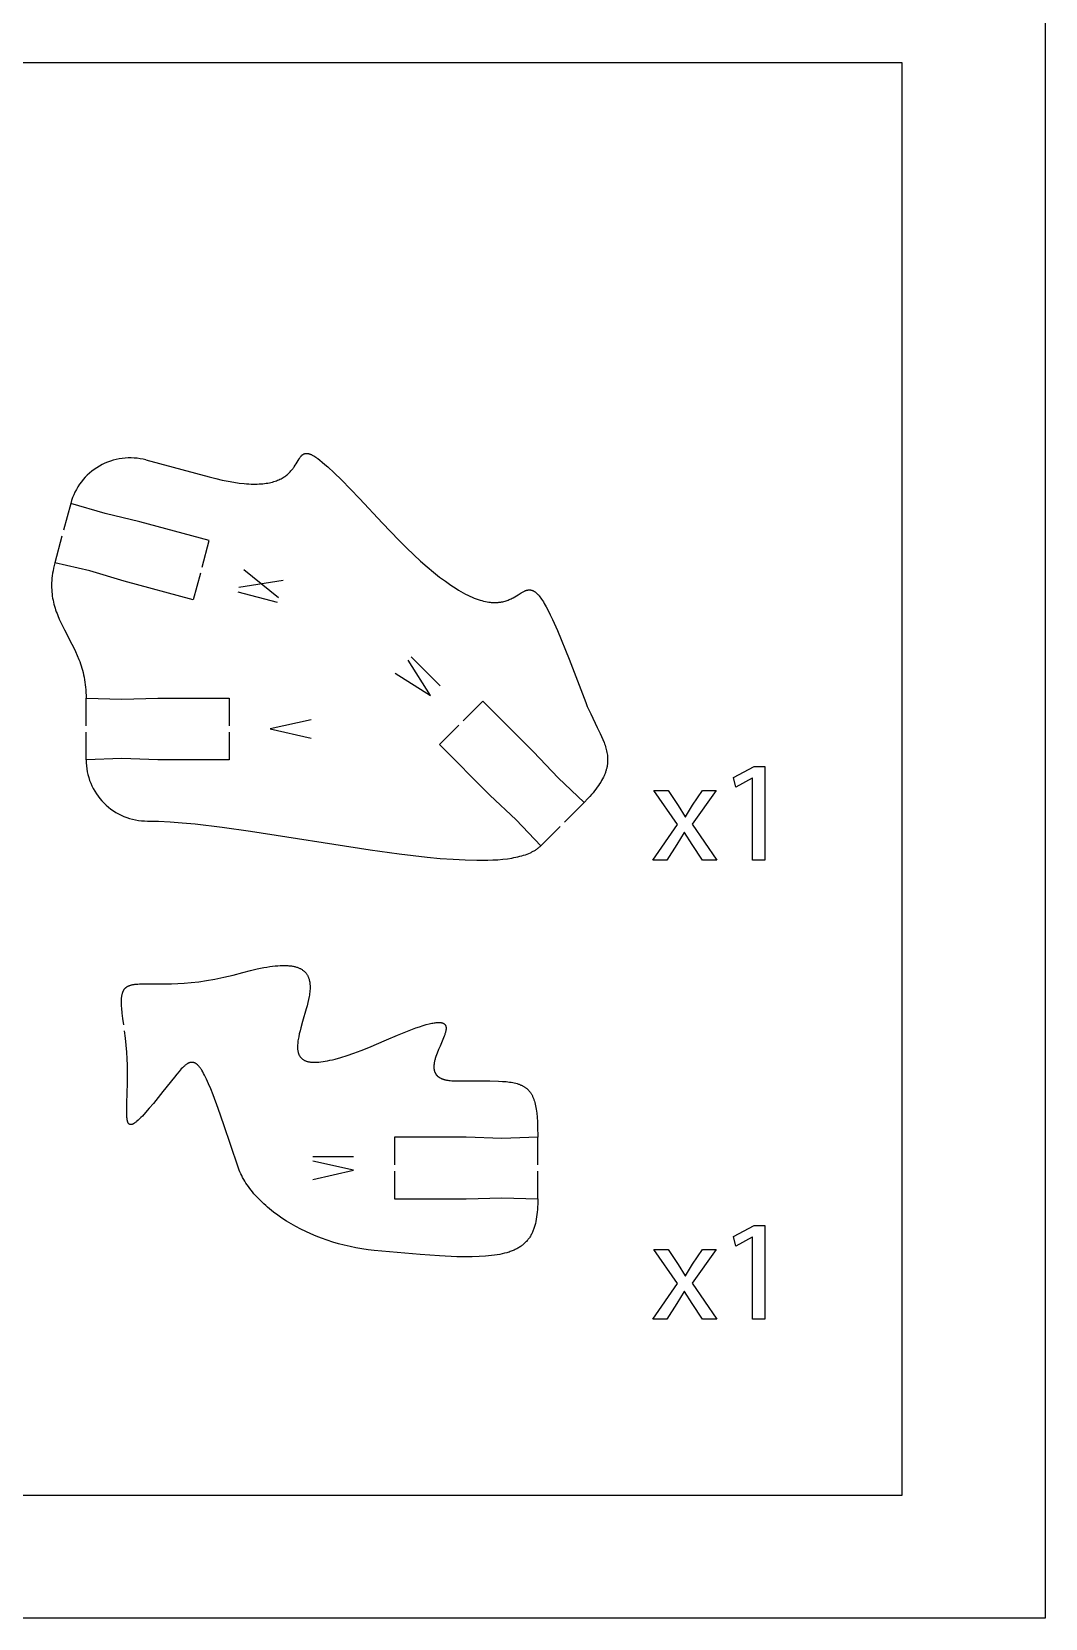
# Model space of a CAD drawing. Extents: x 4 to 319, y 4 to 154.
# Drawn here: x 269.7 to 319.2, y 4.3 to 81.8 of the extents above; entities that cross this region are included whole.
import ezdxf

# ---------------------------------------------------------------- set-up
doc = ezdxf.new("R2010")
doc.units = 0
doc.header["$MEASUREMENT"] = 0
doc.layers.add('DEFAULT', color=18, linetype='CONTINUOUS')

msp = doc.modelspace()

# ---------------------------------------------------------------- linework, layer by layer
at = {"layer": 'DEFAULT', "color": 1}
for p, q in [((275.287, 60.911), (278.374, 60.085)), ((271.611, 58.79), (271.262, 57.489)), ((273.291, 58.289), (271.611, 58.79)), ((274.991, 57.884), (273.291, 58.289)), ((278.374, 56.981), (274.991, 57.884)), ((271.184, 57.196), (270.835, 55.894)), ((278.025, 55.679), (278.374, 56.981)), ((272.539, 55.488), (270.835, 55.894)), ((274.215, 54.987), (272.539, 55.488)), ((277.947, 55.386), (277.598, 54.084)), ((277.598, 54.084), (274.215, 54.987)), ((272.359, 49.269), (274.109, 49.219)), ((272.359, 47.921), (272.359, 49.269)), ((274.109, 49.219), (275.859, 49.269)), ((275.859, 49.269), (279.358, 49.269)), ((279.358, 49.269), (279.358, 47.921)), ((291.737, 49.131), (290.785, 48.175)), ((294.21, 46.658), (291.737, 49.131)), ((272.359, 46.27), (272.359, 47.618)), ((279.358, 47.618), (279.358, 46.27)), ((289.617, 47.011), (290.573, 47.964)), ((292.09, 44.538), (289.617, 47.011)), ((295.413, 45.385), (294.21, 46.658)), ((274.109, 46.32), (272.359, 46.27)), ((275.859, 46.27), (274.109, 46.32)), ((279.358, 46.27), (275.859, 46.27)), ((296.687, 44.182), (295.413, 45.385)), ((293.364, 43.335), (292.09, 44.538)), ((296.687, 44.182), (295.734, 43.226)), ((294.567, 42.062), (293.364, 43.335)), ((295.523, 43.014), (294.567, 42.062)), ((290.924, 27.823), (287.425, 27.823)), ((287.425, 27.823), (287.425, 26.472)), ((292.674, 27.773), (290.924, 27.823)), ((294.424, 27.823), (292.674, 27.773)), ((294.424, 26.472), (294.424, 27.823)), ((287.425, 26.172), (287.425, 24.824)), ((294.424, 24.824), (294.424, 26.172)), ((287.425, 24.824), (290.924, 24.824)), ((290.924, 24.824), (292.674, 24.874)), ((292.674, 24.874), (294.424, 24.824))]:
    msp.add_line(p, q, dxfattribs=at)
at = {"layer": 'DEFAULT', "color": 250}
for p, q in [((279.83, 54.692), (281.989, 55.036)), ((281.758, 54.175), (280.06, 55.552)), ((279.772, 54.477), (281.701, 53.96)), ((288.245, 51.291), (289.657, 49.879)), ((283.429, 26.88), (285.426, 26.88))]:
    msp.add_line(p, q, dxfattribs=at)
at = {"layer": 'DEFAULT', "color": 6}
for p, q in [((301.256, 43.099), (300.099, 44.771)), ((300.099, 44.771), (300.791, 44.771)), ((300.791, 44.771), (301.278, 44.037)), ((303.134, 44.771), (301.969, 43.12)), ((301.983, 44.044), (302.463, 44.771)), ((302.463, 44.771), (303.134, 44.771)), ((301.278, 44.037), (301.623, 43.48)), ((301.623, 43.48), (301.645, 43.48)), ((301.645, 43.48), (301.983, 44.044)), ((300.043, 41.356), (301.256, 43.099)), ((301.581, 42.718), (301.221, 42.125)), ((301.595, 42.718), (301.581, 42.718)), ((301.962, 42.125), (301.595, 42.718)), ((301.969, 43.12), (303.169, 41.356)), ((301.221, 42.125), (300.727, 41.356)), ((302.463, 41.356), (301.962, 42.125)), ((300.727, 41.356), (300.043, 41.356)), ((303.169, 41.356), (302.463, 41.356)), ((301.256, 20.677), (300.099, 22.35)), ((300.099, 22.35), (300.791, 22.35)), ((300.791, 22.35), (301.278, 21.616)), ((303.134, 22.35), (301.969, 20.698)), ((301.983, 21.623), (302.463, 22.35)), ((302.463, 22.35), (303.134, 22.35)), ((301.278, 21.616), (301.623, 21.058)), ((301.623, 21.058), (301.645, 21.058)), ((301.645, 21.058), (301.983, 21.623)), ((300.043, 18.934), (301.256, 20.677)), ((301.581, 20.296), (301.221, 19.703)), ((301.595, 20.296), (301.581, 20.296)), ((301.962, 19.703), (301.595, 20.296)), ((301.969, 20.698), (303.169, 18.934)), ((301.221, 19.703), (300.727, 18.934)), ((302.463, 18.934), (301.962, 19.703)), ((300.727, 18.934), (300.043, 18.934)), ((303.169, 18.934), (302.463, 18.934))]:
    msp.add_line(p, q, dxfattribs=at)
for points in [[(319.214, 4.33), (4.214, 4.33), (4.214, 154.33), (319.214, 154.33)], [(312.214, 10.33), (224.214, 10.33), (224.214, 80.33), (312.214, 80.33)], [(304.918, 45.364), (304.904, 45.364), (304.107, 44.934), (303.986, 45.406), (304.989, 45.943), (305.518, 45.943), (305.518, 41.356), (304.918, 41.356)], [(304.918, 22.942), (304.904, 22.942), (304.107, 22.512), (303.986, 22.985), (304.989, 23.521), (305.518, 23.521), (305.518, 18.934), (304.918, 18.934)]]:
    msp.add_lwpolyline(points, close=True, dxfattribs=at)
at = {"layer": 'DEFAULT', "color": 1}
for points in [[(278.374, 60.085), (278.702, 60.001), (279.011, 59.929), (279.303, 59.87), (279.579, 59.822), (279.838, 59.784), (280.081, 59.757), (280.197, 59.748), (280.309, 59.74), (280.418, 59.735), (280.523, 59.733), (280.624, 59.732), (280.722, 59.734), (280.817, 59.737), (280.909, 59.743), (280.997, 59.75), (281.082, 59.76), (281.164, 59.771), (281.243, 59.784), (281.319, 59.799), (281.392, 59.815), (281.463, 59.833), (281.531, 59.852), (281.596, 59.872), (281.658, 59.894), (281.718, 59.918), (281.776, 59.942), (281.831, 59.968), (281.884, 59.994), (281.935, 60.022), (281.984, 60.05), (282.03, 60.08), (282.075, 60.11), (282.118, 60.141), (282.158, 60.173), (282.197, 60.205), (282.235, 60.238), (282.27, 60.271), (282.304, 60.305), (282.337, 60.339), (282.368, 60.373), (282.398, 60.408), (282.426, 60.442), (282.454, 60.477), (282.48, 60.512), (282.505, 60.547), (282.529, 60.581), (282.574, 60.65), (282.616, 60.717), (282.765, 60.963), (282.782, 60.99), (282.8, 61.016), (282.817, 61.04), (282.835, 61.064), (282.853, 61.086), (282.862, 61.097), (282.871, 61.107), (282.88, 61.118), (282.89, 61.127), (282.899, 61.137), (282.909, 61.145), (282.918, 61.154), (282.928, 61.162), (282.938, 61.17), (282.948, 61.177), (282.958, 61.184), (282.969, 61.191), (282.979, 61.197), (282.99, 61.203), (283.001, 61.208), (283.012, 61.213), (283.023, 61.217), (283.035, 61.221), (283.047, 61.225), (283.059, 61.227), (283.071, 61.23), (283.084, 61.232), (283.097, 61.233), (283.11, 61.234), (283.123, 61.234), (283.137, 61.234), (283.151, 61.234), (283.165, 61.232), (283.18, 61.23), (283.195, 61.228), (283.21, 61.225), (283.226, 61.222), (283.242, 61.217), (283.258, 61.213), (283.275, 61.207), (283.292, 61.201), (283.309, 61.195), (283.327, 61.188), (283.345, 61.18), (283.364, 61.171), (283.383, 61.162), (283.403, 61.152), (283.443, 61.13), (283.486, 61.106), (283.53, 61.079), (283.576, 61.048), (283.624, 61.015), (283.675, 60.979), (283.782, 60.897), (283.899, 60.802), (284.026, 60.694), (284.164, 60.572), (284.472, 60.284), (284.83, 59.933), (285.71, 59.028), (286.841, 57.824)], [(286.841, 57.824), (287.637, 56.993), (288.009, 56.623), (288.365, 56.283), (288.704, 55.971), (289.029, 55.686), (289.338, 55.427), (289.632, 55.193), (289.912, 54.983), (290.178, 54.796), (290.306, 54.711), (290.431, 54.631), (290.552, 54.556), (290.671, 54.486), (290.786, 54.421), (290.898, 54.361), (291.008, 54.306), (291.114, 54.255), (291.217, 54.209), (291.318, 54.167), (291.416, 54.129), (291.511, 54.095), (291.604, 54.065), (291.693, 54.038), (291.781, 54.016), (291.866, 53.996), (291.948, 53.98), (292.028, 53.968), (292.106, 53.958), (292.144, 53.954), (292.182, 53.951), (292.219, 53.949), (292.255, 53.947), (292.291, 53.946), (292.326, 53.946), (292.361, 53.946), (292.395, 53.947), (292.429, 53.949), (292.462, 53.951), (292.495, 53.953), (292.527, 53.957), (292.559, 53.96), (292.591, 53.965), (292.622, 53.969), (292.652, 53.975), (292.682, 53.98), (292.712, 53.987), (292.769, 54), (292.826, 54.016), (292.88, 54.032), (292.933, 54.051), (292.984, 54.07), (293.034, 54.09), (293.083, 54.112), (293.13, 54.134), (293.176, 54.157), (293.221, 54.18), (293.307, 54.228), (293.466, 54.325), (293.613, 54.415), (293.682, 54.456), (293.716, 54.474), (293.749, 54.491), (293.782, 54.507), (293.799, 54.514), (293.815, 54.521), (293.832, 54.527), (293.848, 54.534), (293.864, 54.539), (293.88, 54.544), (293.896, 54.549), (293.912, 54.553), (293.928, 54.556), (293.944, 54.559), (293.96, 54.562), (293.976, 54.564), (293.992, 54.565), (294.008, 54.566), (294.024, 54.566), (294.04, 54.565), (294.057, 54.564), (294.073, 54.562), (294.089, 54.559), (294.105, 54.556), (294.121, 54.552), (294.138, 54.547), (294.154, 54.541), (294.171, 54.535), (294.187, 54.528), (294.204, 54.52), (294.221, 54.511), (294.238, 54.502), (294.255, 54.491), (294.272, 54.48), (294.29, 54.468), (294.307, 54.454), (294.325, 54.44), (294.342, 54.425), (294.36, 54.409), (294.378, 54.393), (294.397, 54.375), (294.415, 54.356), (294.434, 54.336), (294.453, 54.315), (294.472, 54.293), (294.491, 54.27), (294.53, 54.22), (294.57, 54.166), (294.612, 54.107), (294.654, 54.044), (294.697, 53.976), (294.741, 53.902), (294.834, 53.74), (294.932, 53.556), (295.035, 53.35), (295.145, 53.119), (295.386, 52.583), (295.961, 51.177), (296.687, 49.272)], [(270.835, 55.894), (270.801, 55.76), (270.771, 55.629), (270.746, 55.501), (270.724, 55.375), (270.707, 55.253), (270.694, 55.133), (270.684, 55.016), (270.678, 54.901), (270.675, 54.789), (270.676, 54.678), (270.68, 54.57), (270.688, 54.464), (270.698, 54.36), (270.711, 54.258), (270.727, 54.158), (270.746, 54.059), (270.767, 53.962), (270.791, 53.866), (270.817, 53.772), (270.845, 53.679), (270.875, 53.587), (270.907, 53.496), (270.941, 53.406), (270.976, 53.317), (271.052, 53.14), (271.133, 52.966), (271.306, 52.621), (271.672, 51.921), (271.762, 51.739), (271.849, 51.552), (271.933, 51.361), (272.012, 51.163), (272.049, 51.062), (272.085, 50.959), (272.12, 50.854), (272.152, 50.747), (272.183, 50.638), (272.211, 50.526), (272.238, 50.413), (272.262, 50.297), (272.284, 50.178), (272.303, 50.057), (272.32, 49.933), (272.334, 49.806), (272.345, 49.677), (272.353, 49.544), (272.358, 49.408), (272.359, 49.269)], [(296.687, 49.272), (296.765, 49.07), (296.845, 48.876), (297.009, 48.509), (297.33, 47.847), (297.476, 47.544), (297.544, 47.398), (297.605, 47.254), (297.662, 47.113), (297.687, 47.043), (297.711, 46.974), (297.734, 46.904), (297.754, 46.835), (297.772, 46.767), (297.789, 46.698), (297.803, 46.629), (297.815, 46.561), (297.824, 46.492), (297.828, 46.458), (297.832, 46.423), (297.834, 46.389), (297.836, 46.354), (297.838, 46.32), (297.838, 46.285), (297.838, 46.25), (297.838, 46.215), (297.836, 46.18), (297.834, 46.145), (297.832, 46.11), (297.828, 46.075), (297.824, 46.039), (297.819, 46.004), (297.813, 45.968), (297.807, 45.932), (297.799, 45.896), (297.791, 45.86), (297.782, 45.824), (297.772, 45.787), (297.762, 45.751), (297.751, 45.714), (297.738, 45.676), (297.725, 45.639), (297.711, 45.601), (297.696, 45.564), (297.681, 45.526), (297.664, 45.487), (297.628, 45.41), (297.588, 45.331), (297.544, 45.252), (297.497, 45.171), (297.445, 45.088), (297.389, 45.005), (297.329, 44.92), (297.265, 44.834), (297.196, 44.746), (297.123, 44.656), (297.045, 44.565), (296.963, 44.472), (296.876, 44.377), (296.687, 44.182)], [(275.358, 43.272), (275.895, 43.262), (276.464, 43.235), (277.062, 43.191), (277.687, 43.133), (279.007, 42.978), (280.399, 42.784), (286.244, 41.872), (287.662, 41.673), (289.017, 41.513), (289.664, 41.451), (290.287, 41.403), (290.883, 41.371), (291.449, 41.356), (291.72, 41.356), (291.982, 41.361), (292.236, 41.371), (292.48, 41.386), (292.715, 41.407), (292.94, 41.433), (293.155, 41.466), (293.258, 41.485), (293.359, 41.505), (293.457, 41.527), (293.552, 41.55), (293.644, 41.575), (293.734, 41.602), (293.82, 41.63), (293.904, 41.66), (293.984, 41.692), (294.062, 41.726), (294.099, 41.743), (294.136, 41.761), (294.172, 41.78), (294.207, 41.798), (294.242, 41.818), (294.276, 41.838), (294.308, 41.858), (294.34, 41.879), (294.372, 41.9), (294.402, 41.921), (294.431, 41.944), (294.46, 41.966), (294.488, 41.989), (294.515, 42.013), (294.541, 42.037), (294.567, 42.062)], [(274.199, 33.323), (274.157, 33.622), (274.125, 33.89), (274.103, 34.129), (274.096, 34.238), (274.091, 34.34), (274.09, 34.435), (274.092, 34.524), (274.093, 34.566), (274.096, 34.607), (274.099, 34.646), (274.103, 34.684), (274.108, 34.72), (274.114, 34.755), (274.12, 34.789), (274.127, 34.821), (274.135, 34.852), (274.14, 34.867), (274.144, 34.882), (274.149, 34.896), (274.154, 34.91), (274.159, 34.924), (274.164, 34.937), (274.169, 34.951), (274.175, 34.963), (274.181, 34.976), (274.187, 34.988), (274.193, 35), (274.2, 35.012), (274.207, 35.023), (274.214, 35.034), (274.221, 35.045), (274.228, 35.056), (274.236, 35.066), (274.243, 35.076), (274.251, 35.086), (274.26, 35.095), (274.268, 35.104), (274.277, 35.113), (274.286, 35.122), (274.295, 35.131), (274.304, 35.139), (274.314, 35.147), (274.323, 35.155), (274.333, 35.162), (274.344, 35.17), (274.354, 35.177), (274.365, 35.184), (274.376, 35.19), (274.387, 35.197), (274.398, 35.203), (274.41, 35.209), (274.421, 35.215), (274.433, 35.22), (274.446, 35.226), (274.458, 35.231), (274.471, 35.236), (274.484, 35.241), (274.497, 35.246), (274.524, 35.254), (274.552, 35.262), (274.581, 35.27), (274.611, 35.277), (274.642, 35.283), (274.674, 35.288), (274.707, 35.293), (274.741, 35.298), (274.812, 35.305), (274.887, 35.311), (274.966, 35.314), (275.137, 35.318), (275.325, 35.318), (275.754, 35.313), (276.257, 35.313), (276.538, 35.32), (276.839, 35.332), (277.16, 35.353), (277.502, 35.384), (277.865, 35.426), (278.25, 35.481), (278.657, 35.551), (279.087, 35.639), (279.54, 35.744), (280.016, 35.87)], [(280.016, 35.87), (280.385, 35.968), (280.726, 36.049), (281.042, 36.113), (281.19, 36.139), (281.332, 36.162), (281.468, 36.18), (281.598, 36.195), (281.722, 36.206), (281.841, 36.213), (281.954, 36.217), (282.061, 36.217), (282.163, 36.214), (282.212, 36.211), (282.26, 36.208), (282.306, 36.203), (282.352, 36.198), (282.396, 36.192), (282.438, 36.185), (282.48, 36.178), (282.52, 36.17), (282.559, 36.161), (282.597, 36.151), (282.634, 36.14), (282.669, 36.129), (282.703, 36.117), (282.737, 36.104), (282.769, 36.091), (282.8, 36.077), (282.83, 36.062), (282.859, 36.046), (282.886, 36.03), (282.913, 36.014), (282.939, 35.996), (282.964, 35.978), (282.987, 35.96), (283.01, 35.94), (283.032, 35.92), (283.053, 35.9), (283.072, 35.879), (283.091, 35.857), (283.109, 35.835), (283.126, 35.812), (283.142, 35.789), (283.158, 35.765), (283.172, 35.741), (283.186, 35.716), (283.199, 35.691), (283.21, 35.665), (283.222, 35.638), (283.232, 35.611), (283.241, 35.584), (283.25, 35.556), (283.258, 35.528), (283.266, 35.499), (283.272, 35.47), (283.278, 35.441), (283.283, 35.411), (283.288, 35.38), (283.292, 35.35), (283.295, 35.318), (283.297, 35.287), (283.299, 35.255), (283.301, 35.223), (283.301, 35.19), (283.301, 35.124), (283.299, 35.056), (283.294, 34.988), (283.288, 34.918), (283.279, 34.847), (283.269, 34.775), (283.257, 34.702), (283.229, 34.554), (283.196, 34.403), (283.158, 34.25), (283.118, 34.095), (282.938, 33.474), (282.852, 33.169), (282.812, 33.021), (282.777, 32.876), (282.746, 32.734), (282.733, 32.665), (282.721, 32.597), (282.711, 32.531), (282.703, 32.466), (282.697, 32.402), (282.692, 32.339), (282.69, 32.279), (282.689, 32.249), (282.69, 32.22), (282.69, 32.191), (282.692, 32.162), (282.694, 32.134), (282.696, 32.107), (282.7, 32.079), (282.704, 32.053), (282.708, 32.027), (282.713, 32.001), (282.719, 31.976), (282.726, 31.951), (282.733, 31.927), (282.741, 31.904), (282.75, 31.881), (282.76, 31.858), (282.77, 31.836), (282.782, 31.815), (282.794, 31.794), (282.806, 31.774), (282.82, 31.754), (282.835, 31.735), (282.85, 31.717), (282.866, 31.699), (282.883, 31.682), (282.901, 31.666), (282.92, 31.65), (282.94, 31.635), (282.961, 31.62), (282.983, 31.607), (283.006, 31.594), (283.03, 31.581), (283.054, 31.57), (283.08, 31.559), (283.107, 31.548), (283.135, 31.539), (283.164, 31.53), (283.194, 31.522), (283.225, 31.515), (283.257, 31.509), (283.291, 31.503), (283.325, 31.498), (283.361, 31.494), (283.397, 31.491), (283.435, 31.489), (283.475, 31.487), (283.515, 31.487), (283.556, 31.487), (283.599, 31.488), (283.643, 31.49), (283.735, 31.496), (283.832, 31.506), (283.935, 31.52), (284.042, 31.537), (284.155, 31.558), (284.274, 31.584), (284.399, 31.613), (284.529, 31.646), (284.808, 31.725), (285.111, 31.821), (285.44, 31.934), (285.795, 32.066), (286.178, 32.217), (287.03, 32.578)], [(287.03, 32.578), (287.577, 32.814), (288.055, 33.009), (288.469, 33.164), (288.653, 33.227), (288.822, 33.281), (288.977, 33.327), (289.119, 33.364), (289.184, 33.38), (289.247, 33.393), (289.306, 33.405), (289.362, 33.414), (289.416, 33.422), (289.466, 33.428), (289.513, 33.432), (289.536, 33.433), (289.558, 33.434), (289.579, 33.434), (289.599, 33.434), (289.619, 33.434), (289.638, 33.433), (289.657, 33.431), (289.675, 33.43), (289.692, 33.428), (289.708, 33.425), (289.724, 33.422), (289.739, 33.419), (289.754, 33.415), (289.768, 33.411), (289.781, 33.406), (289.794, 33.401), (289.807, 33.396), (289.818, 33.39), (289.829, 33.384), (289.84, 33.378), (289.85, 33.371), (289.859, 33.364), (289.868, 33.357), (289.877, 33.349), (289.884, 33.341), (289.892, 33.332), (289.899, 33.323), (289.905, 33.314), (289.911, 33.304), (289.916, 33.295), (289.921, 33.284), (289.925, 33.274), (289.929, 33.263), (289.933, 33.252), (289.936, 33.241), (289.939, 33.229), (289.941, 33.217), (289.943, 33.205), (289.944, 33.192), (289.945, 33.179), (289.945, 33.166), (289.946, 33.153), (289.945, 33.139), (289.945, 33.125), (289.944, 33.111), (289.942, 33.097), (289.941, 33.082), (289.939, 33.067), (289.936, 33.052), (289.934, 33.037), (289.928, 33.005), (289.92, 32.973), (289.911, 32.94), (289.902, 32.906), (289.891, 32.871), (289.879, 32.836), (289.853, 32.762), (289.824, 32.687), (289.793, 32.609), (289.651, 32.279), (289.577, 32.108), (289.508, 31.935), (289.476, 31.849), (289.446, 31.764), (289.42, 31.679), (289.408, 31.637), (289.397, 31.595), (289.387, 31.554), (289.378, 31.513), (289.37, 31.472), (289.363, 31.432), (289.357, 31.393), (289.353, 31.354), (289.352, 31.334), (289.351, 31.315), (289.35, 31.296), (289.349, 31.277), (289.349, 31.258), (289.349, 31.24), (289.35, 31.221), (289.351, 31.203), (289.353, 31.185), (289.355, 31.167), (289.357, 31.149), (289.36, 31.131), (289.363, 31.114), (289.366, 31.097), (289.371, 31.08), (289.375, 31.063), (289.38, 31.047), (289.386, 31.03), (289.392, 31.014), (289.398, 30.998), (289.405, 30.982), (289.413, 30.967), (289.421, 30.952), (289.429, 30.937), (289.438, 30.922), (289.448, 30.907), (289.458, 30.893), (289.469, 30.879), (289.48, 30.865), (289.492, 30.852), (289.504, 30.839), (289.517, 30.826), (289.531, 30.813), (289.545, 30.801), (289.56, 30.788), (289.575, 30.777), (289.591, 30.765), (289.608, 30.754), (289.626, 30.743), (289.644, 30.732), (289.662, 30.722), (289.682, 30.712), (289.702, 30.702), (289.722, 30.693), (289.744, 30.684), (289.766, 30.675), (289.789, 30.667), (289.812, 30.659), (289.836, 30.651), (289.861, 30.644), (289.887, 30.637), (289.913, 30.631), (289.941, 30.624), (289.969, 30.619), (290.027, 30.608), (290.088, 30.599), (290.153, 30.591), (290.221, 30.586), (290.292, 30.581), (290.366, 30.579), (290.444, 30.578)], [(276.118, 30.056), (275.65, 29.478), (275.449, 29.24), (275.27, 29.035), (275.111, 28.862), (275.038, 28.787), (274.97, 28.72), (274.907, 28.66), (274.848, 28.608), (274.82, 28.585), (274.793, 28.563), (274.766, 28.544), (274.741, 28.526), (274.717, 28.51), (274.706, 28.502), (274.694, 28.495), (274.683, 28.489), (274.672, 28.482), (274.661, 28.477), (274.651, 28.472), (274.64, 28.467), (274.63, 28.462), (274.621, 28.458), (274.611, 28.455), (274.601, 28.452), (274.592, 28.449), (274.583, 28.447), (274.574, 28.445), (274.566, 28.443), (274.557, 28.442), (274.549, 28.442), (274.541, 28.442), (274.534, 28.442), (274.526, 28.442), (274.519, 28.443), (274.511, 28.445), (274.504, 28.447), (274.498, 28.449), (274.491, 28.452), (274.484, 28.455), (274.478, 28.458), (274.472, 28.462), (274.466, 28.466), (274.46, 28.471), (274.455, 28.476), (274.449, 28.481), (274.444, 28.487), (274.439, 28.493), (274.434, 28.499), (274.429, 28.506), (274.425, 28.514), (274.42, 28.521), (274.416, 28.529), (274.412, 28.538), (274.408, 28.546), (274.404, 28.556), (274.4, 28.565), (274.397, 28.575), (274.393, 28.585), (274.39, 28.596), (274.387, 28.607), (274.384, 28.618), (274.378, 28.642), (274.373, 28.667), (274.369, 28.693), (274.364, 28.721), (274.361, 28.751), (274.357, 28.781), (274.355, 28.813), (274.35, 28.881), (274.347, 28.954), (274.345, 29.116), (274.352, 29.497), (274.381, 30.465), (274.385, 31.037), (274.38, 31.343), (274.369, 31.66), (274.352, 31.988), (274.326, 32.325), (274.291, 32.672), (274.245, 33.026)], [(279.769, 26.408), (279.087, 28.439), (278.808, 29.238), (278.562, 29.904), (278.451, 30.188), (278.345, 30.442), (278.245, 30.665), (278.197, 30.766), (278.15, 30.86), (278.104, 30.946), (278.059, 31.026), (278.014, 31.099), (277.993, 31.133), (277.971, 31.165), (277.949, 31.196), (277.928, 31.225), (277.907, 31.253), (277.886, 31.278), (277.865, 31.303), (277.844, 31.325), (277.823, 31.346), (277.813, 31.356), (277.802, 31.366), (277.792, 31.375), (277.782, 31.384), (277.771, 31.392), (277.761, 31.401), (277.751, 31.408), (277.74, 31.416), (277.73, 31.422), (277.72, 31.429), (277.71, 31.435), (277.699, 31.441), (277.689, 31.447), (277.679, 31.452), (277.669, 31.456), (277.658, 31.461), (277.648, 31.465), (277.638, 31.469), (277.628, 31.472), (277.617, 31.475), (277.607, 31.477), (277.597, 31.48), (277.587, 31.482), (277.576, 31.483), (277.566, 31.484), (277.556, 31.485), (277.545, 31.486), (277.535, 31.486), (277.524, 31.486), (277.514, 31.486), (277.504, 31.485), (277.493, 31.484), (277.483, 31.482), (277.472, 31.48), (277.462, 31.478), (277.451, 31.476), (277.44, 31.473), (277.43, 31.47), (277.419, 31.467), (277.408, 31.463), (277.398, 31.459), (277.387, 31.455), (277.376, 31.45), (277.365, 31.445), (277.354, 31.44), (277.343, 31.434), (277.332, 31.428), (277.321, 31.422), (277.31, 31.416), (277.299, 31.409), (277.277, 31.395), (277.254, 31.379), (277.231, 31.362), (277.208, 31.344), (277.185, 31.325), (277.161, 31.305), (277.137, 31.284), (277.113, 31.261), (277.063, 31.213), (277.013, 31.161), (276.961, 31.105), (276.907, 31.045), (276.796, 30.913), (276.677, 30.767), (276.118, 30.056)], [(290.444, 30.578), (291.594, 30.583), (292.077, 30.581), (292.504, 30.569), (292.697, 30.558), (292.877, 30.543), (292.963, 30.533), (293.045, 30.523), (293.125, 30.511), (293.201, 30.497), (293.275, 30.482), (293.345, 30.465), (293.413, 30.446), (293.446, 30.436), (293.478, 30.426), (293.51, 30.415), (293.541, 30.404), (293.571, 30.392), (293.6, 30.379), (293.629, 30.367), (293.657, 30.353), (293.685, 30.339), (293.712, 30.325), (293.738, 30.31), (293.764, 30.294), (293.789, 30.278), (293.814, 30.261), (293.838, 30.244), (293.861, 30.226), (293.884, 30.208), (293.906, 30.189), (293.928, 30.169), (293.949, 30.149), (293.969, 30.128), (293.989, 30.106), (294.008, 30.083), (294.027, 30.06), (294.045, 30.037), (294.063, 30.012), (294.08, 29.987), (294.097, 29.961), (294.113, 29.935), (294.129, 29.907), (294.144, 29.879), (294.159, 29.85), (294.173, 29.821), (294.187, 29.791), (294.201, 29.759), (294.213, 29.727), (294.226, 29.695), (294.238, 29.661), (294.249, 29.627), (294.26, 29.591), (294.281, 29.518), (294.3, 29.442), (294.318, 29.362), (294.334, 29.278), (294.349, 29.191), (294.362, 29.099), (294.373, 29.004), (294.393, 28.802), (294.407, 28.584), (294.416, 28.348), (294.424, 27.823)], [(286.43, 22.298), (286.132, 22.332), (285.836, 22.375), (285.543, 22.426), (285.254, 22.485), (284.968, 22.552), (284.686, 22.627), (284.408, 22.709), (284.134, 22.798), (283.866, 22.894), (283.602, 22.996), (283.345, 23.105), (283.092, 23.22), (282.846, 23.341), (282.607, 23.467), (282.374, 23.599), (282.148, 23.735), (281.93, 23.877), (281.72, 24.023), (281.517, 24.173), (281.323, 24.328), (281.23, 24.407), (281.138, 24.486), (281.049, 24.567), (280.962, 24.648), (280.877, 24.73), (280.795, 24.813), (280.715, 24.897), (280.638, 24.982), (280.563, 25.067), (280.491, 25.153), (280.421, 25.239), (280.354, 25.326), (280.29, 25.414), (280.228, 25.502), (280.169, 25.591), (280.113, 25.68), (280.06, 25.77), (280.009, 25.86), (279.962, 25.951), (279.917, 26.042), (279.876, 26.133), (279.837, 26.224), (279.802, 26.316), (279.769, 26.408)], [(294.424, 24.824), (294.42, 24.551), (294.414, 24.42), (294.407, 24.294), (294.397, 24.171), (294.385, 24.052), (294.37, 23.938), (294.352, 23.827), (294.332, 23.719), (294.309, 23.616), (294.297, 23.565), (294.283, 23.516), (294.269, 23.467), (294.255, 23.42), (294.239, 23.373), (294.223, 23.327), (294.206, 23.282), (294.188, 23.238), (294.169, 23.195), (294.149, 23.152), (294.129, 23.111), (294.108, 23.07), (294.086, 23.03), (294.063, 22.991), (294.039, 22.953), (294.014, 22.916), (293.989, 22.88), (293.962, 22.844), (293.935, 22.809), (293.906, 22.775), (293.877, 22.742), (293.847, 22.71), (293.815, 22.678), (293.783, 22.647), (293.75, 22.617), (293.716, 22.588), (293.68, 22.559), (293.644, 22.532), (293.607, 22.505), (293.568, 22.479), (293.529, 22.453), (293.488, 22.428), (293.447, 22.404), (293.404, 22.381), (293.361, 22.359), (293.316, 22.337), (293.27, 22.316), (293.222, 22.296), (293.174, 22.276), (293.125, 22.257), (293.074, 22.239), (293.022, 22.221), (292.969, 22.204), (292.915, 22.188), (292.803, 22.158), (292.686, 22.13), (292.564, 22.105), (292.437, 22.082), (292.305, 22.062), (292.167, 22.044), (292.024, 22.029), (291.875, 22.016), (291.561, 21.997), (291.224, 21.987), (290.864, 21.986), (290.478, 21.992), (289.632, 22.029), (288.678, 22.094), (286.43, 22.298)]]:
    msp.add_lwpolyline(points, dxfattribs=at)
at = {"layer": 'DEFAULT', "color": 250}
for points in [[(287.458, 50.504), (289.184, 49.407), (288.088, 51.134)], [(283.356, 48.215), (281.359, 47.77), (283.356, 47.324)], [(283.429, 25.766), (285.426, 26.212), (283.429, 26.657)]]:
    msp.add_lwpolyline(points, dxfattribs=at)
at = {"layer": 'DEFAULT', "color": 1}
for centre, radius, start, end in [((274.508, 58.014), 2.999, 74.94552, 165.00506), ((275.355, 46.268), 2.996, 179.95185, 270.04815)]:
    msp.add_arc(centre, radius, start, end, dxfattribs=at)

doc.saveas('drawing.dxf')
